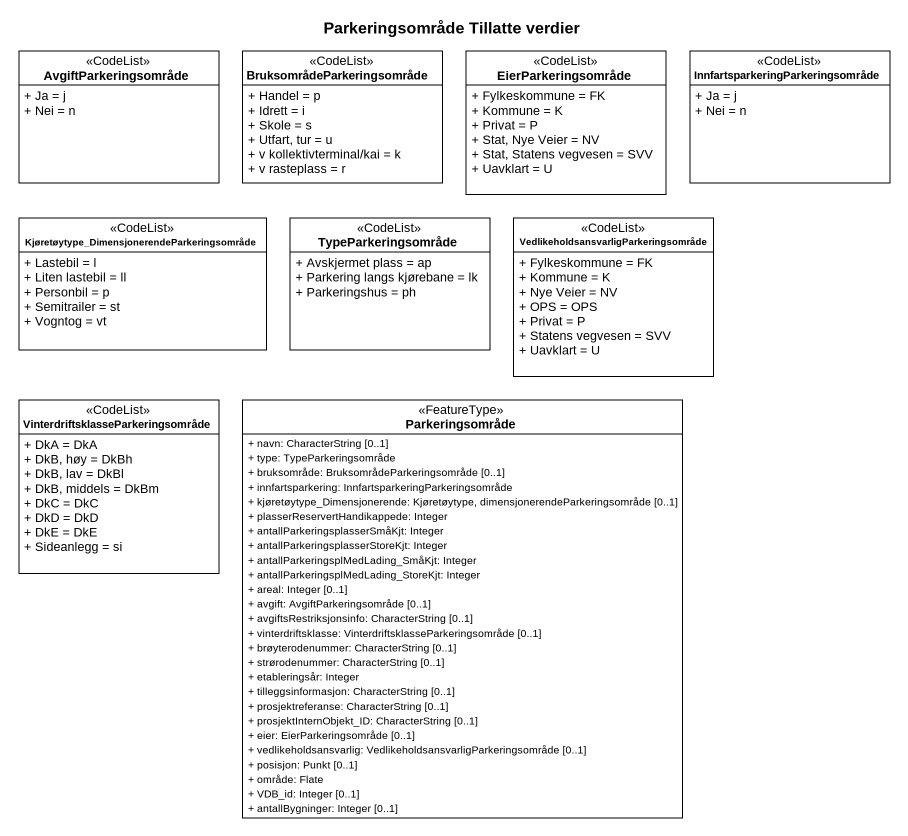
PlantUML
@startuml
title Parkeringsområde Tillatte verdier
hide circle
hide empty members
skinparam classAttributeIconSize 0
class AvgiftParkeringsområde <<CodeList>> {
  + Ja = j
  + Nei = n
}
class BruksområdeParkeringsområde <<CodeList>> {
  + Handel = p
  + Idrett = i
  + Skole = s
  + Utfart, tur = u
  + v kollektivterminal/kai = k
  + v rasteplass = r
}
class EierParkeringsområde <<CodeList>> {
  + Fylkeskommune = FK
  + Kommune = K
  + Privat = P
  + Stat, Nye Veier = NV
  + Stat, Statens vegvesen = SVV
  + Uavklart = U
}
class "InnfartsparkeringParkeringsområde" as InnfartsparkeringParkeringso <<CodeList>> {
  + Ja = j
  + Nei = n
}
class "Kjøretøytype_DimensjonerendeParkeringsområde" as Kjøretøytype <<CodeList>> {
  + Lastebil = l
  + Liten lastebil = ll
  + Personbil = p
  + Semitrailer = st
  + Vogntog = vt
}
class TypeParkeringsområde <<CodeList>> {
  + Avskjermet plass = ap
  + Parkering langs kjørebane = lk
  + Parkeringshus = ph
}
class "VedlikeholdsansvarligParkeringsområde" as VedlikeholdsansvarligParkeri <<CodeList>> {
  + Fylkeskommune = FK
  + Kommune = K
  + Nye Veier = NV
  + OPS = OPS
  + Privat = P
  + Statens vegvesen = SVV
  + Uavklart = U
}
class "VinterdriftsklasseParkeringsområde" as VinterdriftsklasseParkerings <<CodeList>> {
  + DkA = DkA
  + DkB, høy = DkBh
  + DkB, lav = DkBl
  + DkB, middels = DkBm
  + DkC = DkC
  + DkD = DkD
  + DkE = DkE
  + Sideanlegg = si
}
class Parkeringsområde <<FeatureType>> {
  + navn: CharacterString [0..1]
  + type: TypeParkeringsområde
  + bruksområde: BruksområdeParkeringsområde [0..1]
  + innfartsparkering: InnfartsparkeringParkeringsområde
  + kjøretøytype_Dimensjonerende: Kjøretøytype, dimensjonerendeParkeringsområde [0..1]
  + plasserReservertHandikappede: Integer
  + antallParkeringsplasserSmåKjt: Integer
  + antallParkeringsplasserStoreKjt: Integer
  + antallParkeringsplMedLading_SmåKjt: Integer
  + antallParkeringsplMedLading_StoreKjt: Integer
  + areal: Integer [0..1]
  + avgift: AvgiftParkeringsområde [0..1]
  + avgiftsRestriksjonsinfo: CharacterString [0..1]
  + vinterdriftsklasse: VinterdriftsklasseParkeringsområde [0..1]
  + brøyterodenummer: CharacterString [0..1]
  + strørodenummer: CharacterString [0..1]
  + etableringsår: Integer
  + tilleggsinformasjon: CharacterString [0..1]
  + prosjektreferanse: CharacterString [0..1]
  + prosjektInternObjekt_ID: CharacterString [0..1]
  + eier: EierParkeringsområde [0..1]
  + vedlikeholdsansvarlig: VedlikeholdsansvarligParkeringsområde [0..1]
  + posisjon: Punkt [0..1]
  + område: Flate
  + VDB_id: Integer [0..1]
  + antallBygninger: Integer [0..1]
}
@enduml
